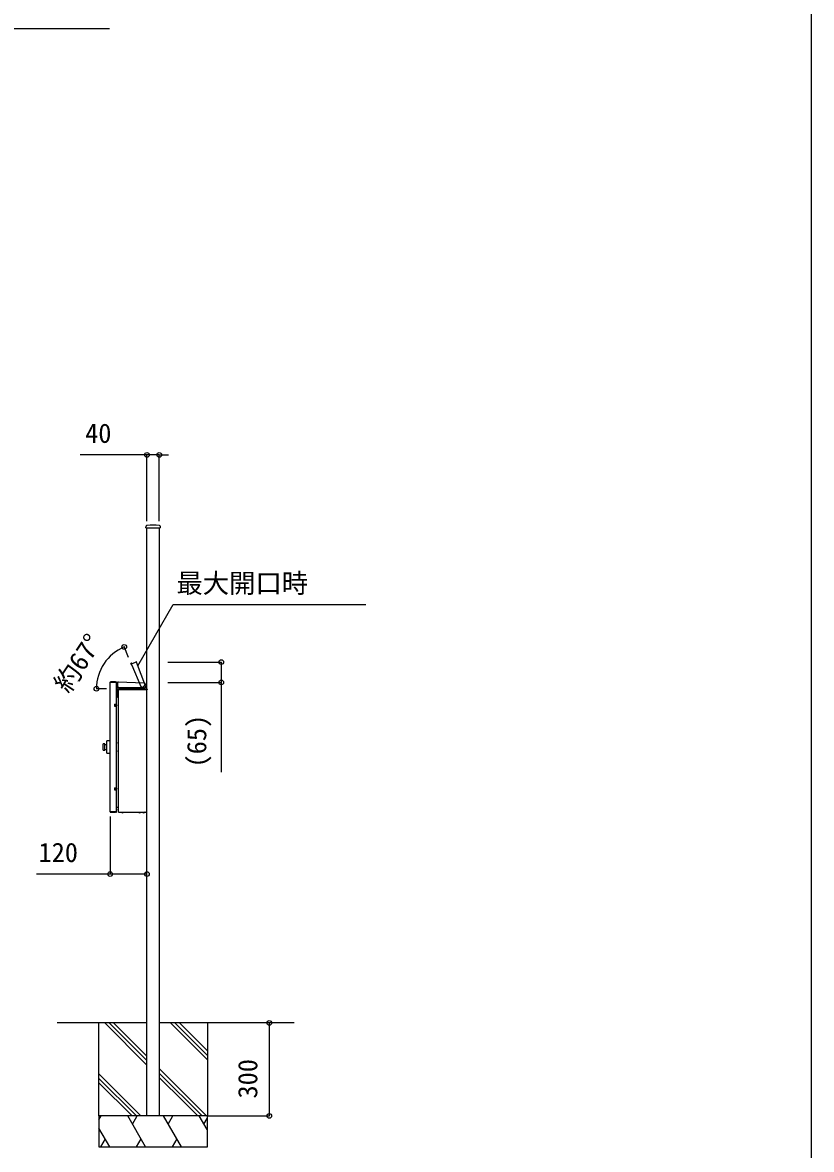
# Model space of a CAD drawing. Units: millimetres, scale not verified. Extents: x -4375 to 4375, y -6498 to 6471.
# Drawn here: x 1828 to 4375, y -1156 to 2479 of the extents above; entities that cross this region are included whole.
import ezdxf
from ezdxf.enums import TextEntityAlignment as Align

# ---------------------------------------------------------------- set-up
doc = ezdxf.new("R2010")
doc.units = ezdxf.units.MM
doc.header["$LTSCALE"] = 30
for name, color, linetype in [('0-2_YKK_A1', 4, 'Continuous'), ('0-3_YKK_D', 6, 'Continuous'), ('0-4_YKK_ZWAK', 7, 'Continuous')]:
    doc.layers.add(name, color=color, linetype=linetype)
doc.styles.add('ＭＳ ゴシック', font='')
doc.styles.get('ＭＳ ゴシック').set_extended_font_data('MS Gothic')

msp = doc.modelspace()

# ---------------------------------------------------------------- linework, layer by layer
at = {"layer": '0-2_YKK_A1'}
for p, q in [((2227, 849.13), (2227.26, 854)), ((2227.5, 848.6), (2272.5, 848.6)), ((2229.99, -1048.4), (2229.99, 848.6)), ((2269.99, 848.6), (2269.99, -1048.4)), ((2272.74, 854), (2273, 849.13)), ((2179.09, 412.04), (2179.11, 412.04)), ((2179.11, 412.04), (2179.25, 412.1)), ((2179.88, 410.2), (2183.04, 411.46)), ((2180.88, 406), (2180.99, 405.95)), ((2181.43, 405.53), (2181.48, 405.44)), ((2181.47, 405.45), (2210.51, 336.32)), ((2183.04, 411.46), (2195.17, 416.31)), ((2227, 335.34), (2196.48, 415.74)), ((2111.29, 350.5), (2112.39, 350.5)), ((2113.39, 350.8), (2112.39, 350.8)), ((2112.39, 350.5), (2131.09, 350.5)), ((2129.09, 351.6), (2113.39, 351.6)), ((2113.39, 350.8), (2129.09, 350.8)), ((2131.09, 350.5), (2132.14, 350.5)), ((2132.14, 279.6), (2132.14, 350.5)), ((2132.14, 341.28), (2132.19, 341.6)), ((2132.19, 345.55), (2132.19, 350.5)), ((2132.19, 343.55), (2132.19, 341.6)), ((2133.66, 334.21), (2133.67, 334.36)), ((2136.66, 333.19), (2134.66, 333.19)), ((2134.98, 326.66), (2134.99, 327.64)), ((2134.99, 327.64), (2135, 328.66)), ((2135.66, 334.2), (2135.73, 337.6)), ((2135.73, 337.6), (2135.99, 350.67)), ((2136, 329.65), (2230.27, 329.65)), ((2139.3, 333.18), (2136.66, 333.19)), ((2137.03, 351.65), (2221, 348.52)), ((2139.36, 333.18), (2139.3, 333.18)), ((2139.92, 333.49), (2139.92, 333.49)), ((2140.67, 333.82), (2215.64, 333.64)), ((2142.58, 329.65), (2142.65, 333.82)), ((2208.48, 333.66), (2208.55, 329.65)), ((2214.75, 334.09), (2211.33, 335.49)), ((2220.21, 331.86), (2214.75, 334.09)), ((2215.35, 329.65), (2215.28, 333.88)), ((2215.35, 329.65), (2215.29, 333.65)), ((2219.34, 336.68), (2216.82, 334.17)), ((2222.66, 339.98), (2219.34, 336.68)), ((2220.01, 337.34), (2220.14, 329.65)), ((2220.1, 331.91), (2220.14, 329.65)), ((2226.43, 334.05), (2220.95, 331.86)), ((2223.89, 345.46), (2223.84, 342.74)), ((2231.27, 328.67), (2231.29, 327.65)), ((2231.29, 327.65), (2231.31, 326.67)), ((2132.14, 324.91), (2134.66, 324.91)), ((2135.78, 302.15), (2132.14, 302.15)), ((2134.78, 303.16), (2134.79, 305.12)), ((2134.79, 305.12), (2134.98, 326.66)), ((2136.4, 302.15), (2135.78, 302.15)), ((2230.31, 325.65), (2135.98, 325.65)), ((2136.45, 305.1), (2136.4, 302.15)), ((2136.81, 325.65), (2136.45, 305.1)), ((2136.57, 311.75), (2137.09, 311.75)), ((2137.07, 312.15), (2137.39, 312.15)), ((2137.39, 311.75), (2137.09, 311.75)), ((2137.39, 325.65), (2137.39, -67.15)), ((2229.99, -67.15), (2229.99, 325.65)), ((2125.09, 278.6), (2125.09, 274.6)), ((2129.69, 277.9), (2125.09, 277.9)), ((2125.09, 276.9), (2129.69, 276.9)), ((2125.09, 276.5), (2130.59, 276.5)), ((2125.09, 275.5), (2127.09, 275.5)), ((2127.09, 274.5), (2125.09, 274.5)), ((2125.14, 278.9), (2130.59, 278.9)), ((2125.22, 274.1), (2131.09, 274.1)), ((2125.43, 273.85), (2131.09, 273.85)), ((2125.59, 273.85), (2125.59, 273.73)), ((2126.09, 279.6), (2131.09, 279.6)), ((2126.09, 273.6), (2131.09, 273.6)), ((2127.09, 275.5), (2132.09, 275.5)), ((2132.09, 274.5), (2127.09, 274.5)), ((2128.59, 273.6), (2128.59, 273.85)), ((2129.09, 276.5), (2129.09, 276.9)), ((2129.09, 274.1), (2129.09, 274.5)), ((2129.69, 277.9), (2132.09, 277.9)), ((2132.09, 276.9), (2129.69, 276.9)), ((2130.09, 278.9), (2130.09, 279.6)), ((2130.59, 277.9), (2130.59, 278.9)), ((2130.59, 275.5), (2130.59, 276.5)), ((2132.14, 279.6), (2131.09, 279.6)), ((2131.09, 273.85), (2131.09, 274.1)), ((2132.14, 273.6), (2131.09, 273.6)), ((2132.09, 277.9), (2133.09, 277.9)), ((2133.09, 276.9), (2132.09, 276.9)), ((2132.09, 275.5), (2132.09, 274.5)), ((2132.09, 274.2), (2132.09, 274.5)), ((2132.09, 273.6), (2132.09, 274.2)), ((2132.14, 9.6), (2132.14, 273.6)), ((2133.09, 276.9), (2133.09, 277.9)), ((2094.09, 151.6), (2088.59, 151.6)), ((2088.59, 131.6), (2088.59, 151.6)), ((2094.09, 131.6), (2094.09, 151.6)), ((2100.59, 149.1), (2094.09, 149.1)), ((2111.29, 161.6), (2100.59, 161.41)), ((2100.59, 121.79), (2100.59, 161.41)), ((2088.59, 131.6), (2094.09, 131.6)), ((2094.09, 134.1), (2100.59, 134.1)), ((2100.59, 121.79), (2111.29, 121.6)), ((2125.09, 8.6), (2125.09, 4.6)), ((2127.09, 7.9), (2125.09, 7.9)), ((2130.59, 7.7), (2125.09, 7.7)), ((2130.59, 6.7), (2125.09, 6.7)), ((2129.69, 6.3), (2125.09, 6.3)), ((2125.09, 5.3), (2129.69, 5.3)), ((2125.14, 8.9), (2127.09, 8.9)), ((2130.59, 4.3), (2125.14, 4.3)), ((2125.22, 9.1), (2131.09, 9.1)), ((2125.43, 9.35), (2131.09, 9.35)), ((2125.59, 9.47), (2125.59, 9.35)), ((2126.09, 9.6), (2131.09, 9.6)), ((2126.09, 3.6), (2131.09, 3.6)), ((2128.59, 9.35), (2128.59, 9.6)), ((2129.09, 8.9), (2129.09, 9.1)), ((2129.09, 7.7), (2129.09, 7.9)), ((2129.09, 6.3), (2129.09, 6.7)), ((2129.69, 6.3), (2132.09, 6.3)), ((2132.09, 5.3), (2129.69, 5.3)), ((2130.09, 3.6), (2130.09, 4.3)), ((2130.59, 6.7), (2130.59, 7.7)), ((2130.59, 4.3), (2130.59, 5.3)), ((2131.09, 9.6), (2132.14, 9.6)), ((2131.09, 9.1), (2131.09, 9.35)), ((2131.09, 3.6), (2132.14, 3.6)), ((2132.09, 9.2), (2132.09, 9.6)), ((2132.09, 8.9), (2132.09, 9.2)), ((2132.09, 6.3), (2133.09, 6.3)), ((2133.09, 5.3), (2132.09, 5.3)), ((2132.14, -67.3), (2132.14, 3.6)), ((2133.09, 5.3), (2133.09, 6.3)), ((2131.09, -67.3), (2112.39, -67.3)), ((2112.39, -68.4), (2112.39, -67.6)), ((2112.39, -67.6), (2113.39, -67.6)), ((2113.39, -68.4), (2112.39, -68.4)), ((2129.09, -67.6), (2113.39, -67.6)), ((2113.39, -68.4), (2129.09, -68.4)), ((2129.09, -67.6), (2131.09, -67.6)), ((2132.14, -67.3), (2131.09, -67.3)), ((2137.09, -53.15), (2132.14, -53.15)), ((2132.19, -58.4), (2132.14, -58.08)), ((2132.19, -62.35), (2132.14, -62.35)), ((2132.19, -58.4), (2132.19, -60.35)), ((2132.19, -60.35), (2132.19, -62.35)), ((2132.19, -67.3), (2132.19, -62.35)), ((2137.09, -53.15), (2137.39, -53.15)), ((2138.29, -67.15), (2137.39, -67.15)), ((2138.29, -68.05), (2138.29, -67.15)), ((2138.29, -68.05), (2228.38, -68.05)), ((2228.38, -68.05), (2229.09, -68.05)), ((2228.94, -67.45), (2229.09, -67.45)), ((2229.99, -67.15), (2229.09, -67.15)), ((2229.09, -68.05), (2229.09, -67.45)), ((2229.99, -748.4), (1940.7, -748.4)), ((2229.99, -884.14), (2094.25, -748.4)), ((2229.99, -870), (2108.39, -748.4)), ((2229.99, -855.86), (2122.53, -748.4)), ((2704.88, -748.4), (2269.99, -748.4)), ((2424, -866.02), (2306.38, -748.4)), ((2424, -851.88), (2320.52, -748.4)), ((2424, -837.74), (2334.66, -748.4)), ((2422.53, -1048.4), (2269.99, -895.86)), ((2196.26, -1048.4), (2075, -927.14)), ((2182.12, -1048.4), (2075, -941.29)), ((2408.39, -1048.4), (2269.99, -910)), ((2075, -1061.45), (2082.54, -1048.4)), ((2225.74, -1148.4), (2168.01, -1048.4)), ((2183.01, -1074.38), (2198.01, -1048.4)), ((2341.21, -1148.4), (2283.48, -1048.4)), ((2298.48, -1074.38), (2313.48, -1048.4)), ((2424, -1091.8), (2398.95, -1048.4)), ((2110.27, -1148.4), (2075, -1087.31)), ((2413.95, -1074.38), (2424, -1056.97)), ((2095.27, -1122.42), (2080.27, -1148.4)), ((2210.74, -1122.42), (2195.74, -1148.4)), ((2326.21, -1122.42), (2311.21, -1148.4))]:
    msp.add_line(p, q, dxfattribs=at)
for points in [[(2180.35, 406.45), (2179.33, 408.88), (2178.56, 410.73)], [(2180.37, 406.43), (2180.49, 406.25), (2180.67, 406.11), (2180.88, 406)], [(2180.39, 406.38), (2180.47, 406.27), (2180.58, 406.17), (2180.72, 406.08), (2180.88, 406)], [(2180.88, 406), (2181.06, 405.92), (2181.22, 405.8), (2181.37, 405.64), (2181.48, 405.44)], [(2112.39, -67.3), (2111.29, -67.3), (2111.29, 350.5)], [(2112.39, 350.8), (2112.39, 351.6), (2113.39, 351.6)], [(2129.09, 351.6), (2131.09, 351.6), (2131.09, 350.8), (2129.09, 350.8)], [(2132.14, 345.55), (2132.19, 345.55), (2132.19, 343.55)], [(2139.31, 333.19), (2139.49, 333.2), (2139.65, 333.27), (2139.79, 333.37), (2139.92, 333.5)], [(2139.92, 333.49), (2140.05, 333.61), (2140.22, 333.72), (2140.43, 333.79), (2140.67, 333.82)], [(2210.51, 336.32), (2210.6, 336.15), (2210.71, 335.99), (2210.85, 335.84), (2211, 335.71), (2211.16, 335.6), (2211.33, 335.49)], [(2215.64, 333.65), (2216.1, 333.72), (2216.53, 333.93), (2216.89, 334.24)], [(2215.64, 333.8), (2215.89, 333.77), (2216.14, 333.79), (2216.38, 333.87), (2216.6, 333.98), (2216.79, 334.14)], [(2134.5, 315.27), (2134.55, 318.11), (2134.6, 320.95), (2134.64, 323.79), (2134.69, 326.62)], [(2134.5, 315.27), (2134.53, 315.14), (2134.6, 314.98), (2134.7, 314.81), (2134.81, 314.62), (2134.87, 314.42)], [(2134.78, 326.83), (2134.8, 326.85), (2134.83, 326.88), (2134.88, 326.93), (2134.93, 326.98), (2134.98, 327.03)], [(2137.07, 312.15), (2137.07, 312.59), (2136.58, 312.59)], [(2127.09, 8.9), (2132.09, 8.9), (2132.09, 7.9), (2127.09, 7.9)], [(2131.09, -67.6), (2131.09, -68.4), (2129.09, -68.4)], [(2229.09, -67.15), (2228.95, -67.43), (2228.81, -67.68), (2228.67, -67.88), (2228.52, -68.01), (2228.38, -68.05)], [(2229.09, -67.45), (2229.2, -67.43), (2229.3, -67.36), (2229.37, -67.27), (2229.39, -67.15)], [(2229.09, -68.05), (2229.37, -68), (2229.62, -67.88), (2229.82, -67.68), (2229.95, -67.43), (2229.99, -67.15)], [(2425, -1048.4), (2075, -1048.4), (2075, -748.4)], [(2425, -748.4), (2425, -1048.4), (2075, -1048.4), (2075, -1148.4), (2425, -1148.4), (2425, -1048.4)], [(2210.4, -1048.4), (2164.9, -1002.9), (2075, -913)], [(2394.25, -1048.4), (2348.75, -1002.9), (2269.99, -924.14)]]:
    msp.add_lwpolyline(points, dxfattribs=at)
for centre, radius, start, end in [((2227.5, 849.1), 0.5, 177, 270), ((2229.25, 853.9), 2, 99.37434, 177), ((2250, 728.23), 129.37, 98.45736, 99.37434), ((2250, 728.23), 129.37, 81.54264, 98.45736), ((2250, 728.23), 129.37, 80.62566, 81.54264), ((2270.75, 853.9), 2, 3, 80.62566), ((2272.5, 849.1), 0.5, 270, 3), ((2179.48, 411.12), 1, 112.78502, 202.78502), ((2179.62, 411.17), 1, 41.25624, 111.78502), ((2180.25, 409.27), 1, 112.78502, 202.78502), ((2180.25, 409.27), 1, 111.78502, 112.78502), ((2181.88, 413.15), 2, 221.25624, 291.78502), ((2195.55, 415.38), 1, 20.78502, 111.78502), ((2112.39, 350.5), 1.1, 90, 180), ((2112.39, 350.5), 0.3, 90, 180), ((2131.09, 350.5), 1.1, 0, 90), ((2131.09, 350.5), 0.3, 0, 90), ((2134.66, 334.19), 1, 178.86467, 269.86467), ((2134.67, 334.34), 1, 108.33589, 178.86467), ((2133.72, 337.19), 2, 288.33589, 358.86467), ((2136, 328.65), 1, 90, 179.5), ((2136.66, 334.19), 1, 178.86467, 269.86467), ((2136.99, 350.65), 1, 87.86467, 178.86467), ((2214, 337), 4, 314.33537, 314.86467), ((2220.58, 332.79), 1, 247.78502, 291.78502), ((2220.89, 345.52), 3, 358.86467, 87.86467), ((2219.84, 342.82), 4, 314.86467, 358.86467), ((2226.06, 334.98), 1, 291.78502, 292.78502), ((2226.06, 334.98), 1, 292.78502, 20.78502), ((2230.27, 328.65), 1, 1, 90), ((2134.99, 326.62), 0.3, 135, 179), ((2135.78, 303.15), 1, 179.5, 270), ((2135.98, 326.65), 1, 179.5, 270), ((2230.31, 326.65), 1, 270, 1), ((2126.09, 278.6), 1, 90, 180), ((2126.09, 274.6), 1, 180, 270), ((2130.39, 155.3), 2.55, 313.33592, 46.66408), ((2130.39, 128.3), 2.55, 313.33592, 46.66408), ((2126.09, 8.6), 1, 90, 180), ((2126.09, 4.6), 1, 180, 270), ((2112.39, -67.3), 1.1, 180, 270), ((2112.39, -67.3), 0.3, 180, 270), ((2131.09, -67.3), 1.1, 270, 0), ((2131.09, -67.3), 0.3, 270, 0), ((2146.68, -68.15), 0.1, 90, 215.93912), ((2151.19, -64.88), 5.67, 215.93912, 324.06088), ((2155.7, -68.15), 0.1, 324.06088, 90), ((2201.68, -68.15), 0.1, 90, 215.93912), ((2206.19, -64.88), 5.67, 215.93912, 324.06088), ((2210.7, -68.15), 0.1, 324.06088, 90), ((2214.73, -68.15), 0.1, 90, 215.93912), ((2219.24, -64.88), 5.67, 215.93912, 324.06088), ((2223.75, -68.15), 0.1, 324.06088, 90)]:
    msp.add_arc(centre, radius, start, end, dxfattribs=at)
at = {"layer": '0-3_YKK_D'}
for p, q in [((2229.99, 1084.03), (2015.05, 1084.03)), ((2229.99, 870.18), (2229.99, 1085.03)), ((2269.99, 1084.03), (2229.99, 1084.03)), ((2269.99, 870.18), (2269.99, 1085.03)), ((2269.99, 1084.03), (2299.99, 1084.03)), ((2170.84, 430.77), (2156.3, 465.39)), ((2297.72, 415.72), (2470.99, 415.72)), ((2099.8, 329.65), (2066.09, 329.65)), ((2297.72, 349.93), (2470.99, 349.93)), ((2111.29, -82.76), (2111.29, -269.05)), ((2625, -748.4), (2625, -1048.4)), ((2426, -1048.4), (2626, -1048.4))]:
    msp.add_line(p, q, dxfattribs=at)
for points in [[(1285.02, 2108.77), (1487.58, 2459.6), (1496.02, 2459.6), (2109.15, 2459.6)], [(2200.97, 403.9), (2315.11, 601.6), (2323.56, 601.6), (2936.68, 601.6)], [(2469.99, 415.72), (2469.99, 349.93), (2469.99, 60.12)], [(2229.99, -268.05), (2111.29, -268.05), (1873.22, -268.05)]]:
    msp.add_lwpolyline(points, dxfattribs=at)
for centre in [(2229.99, 1084.03), (2269.99, 1084.03), (2156.68, 464.47), (2469.99, 415.72), (2067.09, 329.65), (2469.99, 349.93), (2111.29, -268.05), (2229.99, -268.05), (2625, -748.4), (2625, -1048.4)]:
    msp.add_circle(centre, 7.5, dxfattribs=at)
msp.add_arc((2213.31, 329.65), 146.23, 112.78502, 180, dxfattribs=at)
at = {"layer": '0-4_YKK_ZWAK'}
msp.add_lwpolyline([(-4375, -6498.4), (4375, -6498.4), (4375, 6251.6)], dxfattribs=at)

# ---------------------------------------------------------------- texts
at = {"layer": '0-3_YKK_D', "style": 'ＭＳ ゴシック'}
for s, p in [('40', (2030.7, 1104.03)), ('最大開口時', (2325.26, 620.21)), ('120', (1880.18, -248.05))]:
    msp.add_text(s, height=62.32, dxfattribs=at).set_placement(p, align=Align.BOTTOM_LEFT)
for s, rotation, p in [('約67°', 56.393, (1992.82, 301.07)), ('(65)', 90, (2440.33, 75.78)), ('300', 90, (2605, -992.09))]:
    msp.add_text(s, height=62.32, rotation=rotation, dxfattribs=at).set_placement(p, align=Align.BOTTOM_LEFT)

doc.saveas('drawing.dxf')
